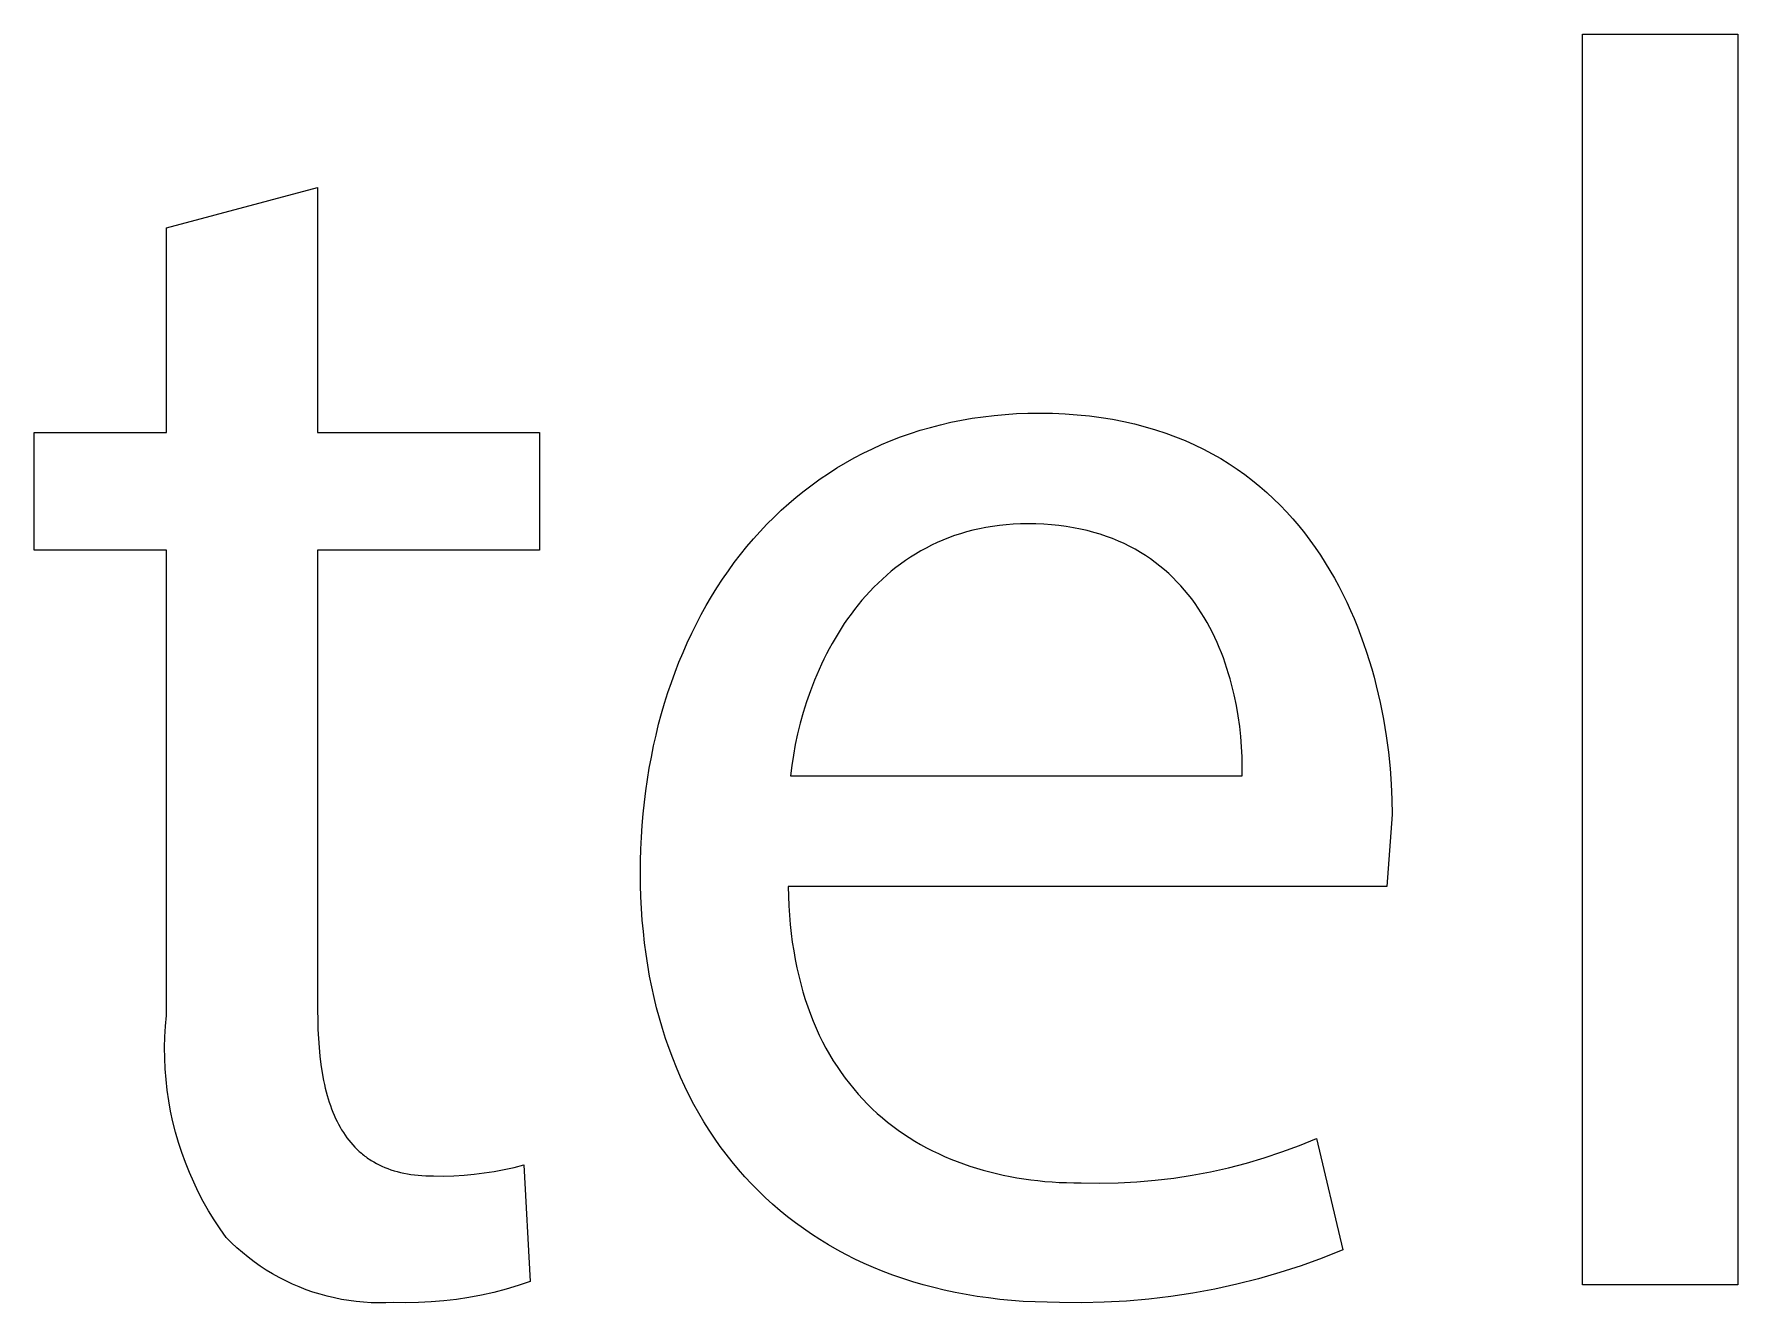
# Model space of a CAD drawing. Header units: millimetres. Extents: x 373 to 3451, y -552 to 1598.
# Drawn here: x 3090.56 to 3120.37, y -500.67 to -478.48 of the extents above; entities that cross this region are included whole.
import ezdxf

# ---------------------------------------------------------------- set-up
doc = ezdxf.new("R2010")
doc.units = ezdxf.units.MM
doc.header["$MEASUREMENT"] = 0
doc.layers.add('Domyślny', color=7, linetype='Continuous', true_color=0x000000)

msp = doc.modelspace()

# ---------------------------------------------------------------- linework, layer by layer
at = {"layer": 'Domyślny', "color": 18, "lineweight": 15, "true_color": 0x000000}
for p, q in [((3117.65, -478.476), (3120.366, -478.476)), ((3117.65, -500.357), (3117.65, -478.476)), ((3120.366, -478.476), (3120.366, -500.357)), ((3092.876, -481.868), (3095.52, -481.161)), ((3095.52, -481.161), (3095.52, -485.445)), ((3092.876, -485.445), (3092.876, -481.868)), ((3106.6, -485.267), (3106.784, -485.23)), ((3106.784, -485.23), (3106.971, -485.197)), ((3106.971, -485.197), (3107.161, -485.17)), ((3107.161, -485.17), (3107.353, -485.147)), ((3107.353, -485.147), (3107.548, -485.129)), ((3107.548, -485.129), (3107.745, -485.116)), ((3107.745, -485.116), (3107.945, -485.108)), ((3107.945, -485.108), (3108.148, -485.106)), ((3108.148, -485.106), (3108.374, -485.109)), ((3108.374, -485.109), (3108.595, -485.118)), ((3108.595, -485.118), (3108.81, -485.134)), ((3108.81, -485.134), (3109.021, -485.155)), ((3109.021, -485.155), (3109.226, -485.182)), ((3109.226, -485.182), (3109.427, -485.214)), ((3109.427, -485.214), (3109.623, -485.252)), ((3109.623, -485.252), (3109.813, -485.295)), ((3090.56, -487.505), (3090.56, -485.445)), ((3090.56, -485.445), (3092.876, -485.445)), ((3095.52, -485.445), (3099.404, -485.445)), ((3099.404, -485.445), (3099.404, -487.505)), ((3105.551, -485.588), (3105.719, -485.523)), ((3105.719, -485.523), (3105.89, -485.463)), ((3105.89, -485.463), (3106.063, -485.407)), ((3106.063, -485.407), (3106.24, -485.356)), ((3106.24, -485.356), (3106.418, -485.309)), ((3106.418, -485.309), (3106.6, -485.267)), ((3109.813, -485.295), (3109.999, -485.344)), ((3109.999, -485.344), (3110.18, -485.397)), ((3110.18, -485.397), (3110.357, -485.456)), ((3110.357, -485.456), (3110.529, -485.519)), ((3110.529, -485.519), (3110.696, -485.587)), ((3104.908, -485.89), (3105.064, -485.808)), ((3105.064, -485.808), (3105.224, -485.73)), ((3105.224, -485.73), (3105.386, -485.657)), ((3105.386, -485.657), (3105.551, -485.588)), ((3110.696, -485.587), (3110.858, -485.66)), ((3110.858, -485.66), (3111.016, -485.737)), ((3111.016, -485.737), (3111.17, -485.818)), ((3111.17, -485.818), (3111.319, -485.903)), ((3104.455, -486.16), (3104.603, -486.066)), ((3104.603, -486.066), (3104.754, -485.976)), ((3104.754, -485.976), (3104.908, -485.89)), ((3111.319, -485.903), (3111.464, -485.993)), ((3111.464, -485.993), (3111.604, -486.086)), ((3111.604, -486.086), (3111.74, -486.183)), ((3104.03, -486.465), (3104.169, -486.359)), ((3104.169, -486.359), (3104.311, -486.258)), ((3104.311, -486.258), (3104.455, -486.16)), ((3111.74, -486.183), (3111.872, -486.284)), ((3111.872, -486.284), (3112, -486.388)), ((3112, -486.388), (3112.124, -486.495)), ((3103.631, -486.805), (3103.761, -486.688)), ((3103.761, -486.688), (3103.894, -486.575)), ((3103.894, -486.575), (3104.03, -486.465)), ((3112.124, -486.495), (3112.244, -486.606)), ((3112.244, -486.606), (3112.359, -486.719)), ((3112.359, -486.719), (3112.471, -486.836)), ((3103.381, -487.049), (3103.504, -486.925)), ((3103.504, -486.925), (3103.631, -486.805)), ((3112.471, -486.836), (3112.579, -486.955)), ((3112.579, -486.955), (3112.683, -487.078)), ((3103.028, -487.441), (3103.143, -487.307)), ((3103.143, -487.307), (3103.26, -487.176)), ((3103.26, -487.176), (3103.381, -487.049)), ((3106.456, -487.329), (3106.357, -487.372)), ((3106.557, -487.288), (3106.456, -487.329)), ((3106.661, -487.25), (3106.557, -487.288)), ((3106.766, -487.216), (3106.661, -487.25)), ((3106.874, -487.184), (3106.766, -487.216)), ((3106.984, -487.155), (3106.874, -487.184)), ((3107.096, -487.129), (3106.984, -487.155)), ((3107.211, -487.107), (3107.096, -487.129)), ((3107.327, -487.088), (3107.211, -487.107)), ((3107.446, -487.072), (3107.327, -487.088)), ((3107.567, -487.059), (3107.446, -487.072)), ((3107.69, -487.05), (3107.567, -487.059)), ((3107.815, -487.045), (3107.69, -487.05)), ((3107.943, -487.043), (3107.815, -487.045)), ((3108.084, -487.045), (3107.943, -487.043)), ((3108.222, -487.051), (3108.084, -487.045)), ((3108.357, -487.06), (3108.222, -487.051)), ((3108.489, -487.073), (3108.357, -487.06)), ((3108.617, -487.09), (3108.489, -487.073)), ((3108.742, -487.111), (3108.617, -487.09)), ((3108.864, -487.135), (3108.742, -487.111)), ((3108.982, -487.162), (3108.864, -487.135)), ((3109.098, -487.192), (3108.982, -487.162)), ((3109.211, -487.226), (3109.098, -487.192)), ((3109.32, -487.262), (3109.211, -487.226)), ((3109.426, -487.302), (3109.32, -487.262)), ((3109.53, -487.345), (3109.426, -487.302)), ((3112.683, -487.078), (3112.783, -487.202)), ((3112.783, -487.202), (3112.88, -487.329)), ((3112.88, -487.329), (3112.973, -487.459)), ((3092.876, -487.505), (3090.56, -487.505)), ((3092.876, -495.643), (3092.876, -487.505)), ((3099.404, -487.505), (3095.52, -487.505)), ((3095.52, -487.505), (3095.52, -495.55)), ((3102.809, -487.72), (3102.917, -487.579)), ((3102.917, -487.579), (3103.028, -487.441)), ((3105.891, -487.627), (3105.804, -487.685)), ((3105.98, -487.571), (3105.891, -487.627)), ((3106.071, -487.517), (3105.98, -487.571)), ((3106.164, -487.466), (3106.071, -487.517)), ((3106.259, -487.418), (3106.164, -487.466)), ((3106.357, -487.372), (3106.259, -487.418)), ((3109.631, -487.39), (3109.53, -487.345)), ((3109.728, -487.438), (3109.631, -487.39)), ((3109.823, -487.489), (3109.728, -487.438)), ((3109.915, -487.543), (3109.823, -487.489)), ((3110.004, -487.599), (3109.915, -487.543)), ((3110.091, -487.657), (3110.004, -487.599)), ((3112.973, -487.459), (3113.062, -487.59)), ((3113.062, -487.59), (3113.148, -487.723)), ((3102.603, -488.01), (3102.705, -487.863)), ((3102.705, -487.863), (3102.809, -487.72)), ((3105.555, -487.873), (3105.476, -487.94)), ((3105.636, -487.808), (3105.555, -487.873)), ((3105.719, -487.746), (3105.636, -487.808)), ((3105.804, -487.685), (3105.719, -487.746)), ((3110.174, -487.718), (3110.091, -487.657)), ((3110.255, -487.781), (3110.174, -487.718)), ((3110.334, -487.847), (3110.255, -487.781)), ((3110.409, -487.914), (3110.334, -487.847)), ((3110.483, -487.983), (3110.409, -487.914)), ((3113.148, -487.723), (3113.23, -487.859)), ((3113.23, -487.859), (3113.308, -487.996)), ((3102.41, -488.314), (3102.505, -488.16)), ((3102.505, -488.16), (3102.603, -488.01)), ((3105.18, -488.226), (3105.111, -488.302)), ((3105.251, -488.152), (3105.18, -488.226)), ((3105.324, -488.08), (3105.251, -488.152)), ((3105.399, -488.009), (3105.324, -488.08)), ((3105.476, -487.94), (3105.399, -488.009)), ((3110.553, -488.055), (3110.483, -487.983)), ((3110.621, -488.128), (3110.553, -488.055)), ((3110.687, -488.203), (3110.621, -488.128)), ((3110.75, -488.279), (3110.687, -488.203)), ((3113.308, -487.996), (3113.384, -488.134)), ((3113.384, -488.134), (3113.456, -488.275)), ((3102.231, -488.628), (3102.319, -488.47)), ((3102.319, -488.47), (3102.41, -488.314)), ((3104.978, -488.459), (3104.914, -488.539)), ((3105.043, -488.38), (3104.978, -488.459)), ((3105.111, -488.302), (3105.043, -488.38)), ((3110.811, -488.357), (3110.75, -488.279)), ((3110.869, -488.437), (3110.811, -488.357)), ((3110.925, -488.518), (3110.869, -488.437)), ((3110.979, -488.601), (3110.925, -488.518)), ((3113.456, -488.275), (3113.524, -488.416)), ((3113.524, -488.416), (3113.589, -488.559)), ((3102.064, -488.955), (3102.146, -488.79)), ((3102.146, -488.79), (3102.231, -488.628)), ((3104.734, -488.789), (3104.678, -488.874)), ((3104.792, -488.704), (3104.734, -488.789)), ((3104.852, -488.621), (3104.792, -488.704)), ((3104.914, -488.539), (3104.852, -488.621)), ((3111.03, -488.684), (3110.979, -488.601)), ((3111.08, -488.769), (3111.03, -488.684)), ((3111.127, -488.855), (3111.08, -488.769)), ((3113.589, -488.559), (3113.652, -488.702)), ((3113.652, -488.702), (3113.711, -488.847)), ((3101.912, -489.292), (3101.986, -489.122)), ((3101.986, -489.122), (3102.064, -488.955)), ((3104.571, -489.049), (3104.52, -489.137)), ((3104.624, -488.961), (3104.571, -489.049)), ((3104.678, -488.874), (3104.624, -488.961)), ((3111.172, -488.942), (3111.127, -488.855)), ((3111.214, -489.03), (3111.172, -488.942)), ((3111.255, -489.119), (3111.214, -489.03)), ((3111.294, -489.209), (3111.255, -489.119)), ((3113.711, -488.847), (3113.766, -488.993)), ((3113.766, -488.993), (3113.819, -489.139)), ((3101.84, -489.464), (3101.912, -489.292)), ((3104.378, -489.408), (3104.334, -489.5)), ((3104.424, -489.317), (3104.378, -489.408)), ((3104.471, -489.227), (3104.424, -489.317)), ((3104.52, -489.137), (3104.471, -489.227)), ((3111.33, -489.299), (3111.294, -489.209)), ((3111.365, -489.39), (3111.33, -489.299)), ((3111.397, -489.481), (3111.365, -489.39)), ((3113.819, -489.139), (3113.869, -489.286)), ((3113.869, -489.286), (3113.916, -489.433)), ((3101.708, -489.816), (3101.773, -489.639)), ((3101.773, -489.639), (3101.84, -489.464)), ((3104.292, -489.592), (3104.213, -489.778)), ((3104.334, -489.5), (3104.292, -489.592)), ((3111.428, -489.573), (3111.397, -489.481)), ((3111.457, -489.665), (3111.428, -489.573)), ((3111.484, -489.757), (3111.457, -489.665)), ((3113.916, -489.433), (3113.96, -489.58)), ((3113.96, -489.58), (3114.001, -489.727)), ((3101.59, -490.178), (3101.648, -489.996)), ((3101.648, -489.996), (3101.708, -489.816)), ((3104.141, -489.966), (3104.075, -490.154)), ((3104.213, -489.778), (3104.141, -489.966)), ((3111.509, -489.85), (3111.484, -489.757)), ((3111.533, -489.942), (3111.509, -489.85)), ((3111.554, -490.035), (3111.533, -489.942)), ((3114.001, -489.727), (3114.039, -489.875)), ((3114.039, -489.875), (3114.108, -490.169)), ((3101.537, -490.363), (3101.59, -490.178)), ((3104.075, -490.154), (3104.016, -490.343)), ((3111.593, -490.22), (3111.554, -490.035)), ((3111.625, -490.404), (3111.593, -490.22)), ((3114.108, -490.169), (3114.166, -490.462)), ((3101.44, -490.738), (3101.486, -490.549)), ((3101.486, -490.549), (3101.537, -490.363)), ((3103.963, -490.531), (3103.916, -490.719)), ((3104.016, -490.343), (3103.963, -490.531)), ((3111.65, -490.586), (3111.625, -490.404)), ((3111.67, -490.766), (3111.65, -490.586)), ((3114.166, -490.462), (3114.214, -490.753)), ((3101.397, -490.929), (3101.44, -490.738)), ((3103.876, -490.905), (3103.842, -491.09)), ((3103.916, -490.719), (3103.876, -490.905)), ((3111.683, -490.943), (3111.67, -490.766)), ((3114.214, -490.753), (3114.252, -491.039)), ((3101.322, -491.317), (3101.358, -491.122)), ((3101.358, -491.122), (3101.397, -490.929)), ((3103.842, -491.09), (3103.814, -491.271)), ((3111.692, -491.117), (3111.683, -490.943)), ((3111.695, -491.286), (3111.692, -491.117)), ((3114.252, -491.039), (3114.282, -491.321)), ((3101.29, -491.514), (3101.322, -491.317)), ((3103.814, -491.271), (3103.792, -491.45)), ((3103.792, -491.45), (3111.694, -491.45)), ((3111.694, -491.45), (3111.695, -491.286)), ((3114.282, -491.321), (3114.302, -491.597)), ((3101.237, -491.913), (3101.262, -491.713)), ((3101.262, -491.713), (3101.29, -491.514)), ((3114.302, -491.597), (3114.314, -491.865)), ((3101.216, -492.115), (3101.237, -491.913)), ((3114.314, -491.865), (3114.317, -492.126)), ((3101.185, -492.525), (3101.199, -492.319)), ((3101.199, -492.319), (3101.216, -492.115)), ((3114.317, -492.126), (3114.225, -493.387)), ((3101.176, -492.732), (3101.185, -492.525)), ((3101.168, -493.151), (3101.17, -492.941)), ((3101.17, -492.941), (3101.176, -492.732)), ((3101.17, -493.361), (3101.168, -493.151)), ((3101.176, -493.568), (3101.17, -493.361)), ((3101.186, -493.773), (3101.176, -493.568)), ((3103.751, -493.387), (3103.755, -493.557)), ((3114.225, -493.387), (3103.751, -493.387)), ((3103.755, -493.557), (3103.762, -493.725)), ((3101.2, -493.975), (3101.186, -493.773)), ((3103.762, -493.725), (3103.773, -493.889)), ((3103.773, -493.889), (3103.787, -494.05)), ((3101.218, -494.176), (3101.2, -493.975)), ((3101.24, -494.374), (3101.218, -494.176)), ((3103.787, -494.05), (3103.804, -494.208)), ((3101.265, -494.57), (3101.24, -494.374)), ((3103.804, -494.208), (3103.824, -494.363)), ((3103.824, -494.363), (3103.848, -494.514)), ((3101.295, -494.763), (3101.265, -494.57)), ((3101.328, -494.954), (3101.295, -494.763)), ((3103.848, -494.514), (3103.874, -494.663)), ((3103.874, -494.663), (3103.903, -494.809)), ((3101.365, -495.142), (3101.328, -494.954)), ((3103.903, -494.809), (3103.936, -494.952)), ((3103.936, -494.952), (3103.971, -495.091)), ((3101.406, -495.328), (3101.365, -495.142)), ((3101.451, -495.511), (3101.406, -495.328)), ((3103.971, -495.091), (3104.009, -495.228)), ((3104.009, -495.228), (3104.05, -495.362)), ((3104.05, -495.362), (3104.094, -495.492)), ((3092.859, -495.829), (3092.876, -495.643)), ((3095.52, -495.55), (3095.522, -495.721)), ((3101.5, -495.692), (3101.451, -495.511)), ((3104.094, -495.492), (3104.141, -495.62)), ((3104.141, -495.62), (3104.19, -495.745)), ((3092.848, -496.016), (3092.859, -495.829)), ((3095.522, -495.721), (3095.526, -495.887)), ((3095.526, -495.887), (3095.534, -496.048)), ((3101.552, -495.87), (3101.5, -495.692)), ((3101.608, -496.046), (3101.552, -495.87)), ((3104.19, -495.745), (3104.242, -495.867)), ((3104.242, -495.867), (3104.296, -495.986)), ((3092.843, -496.203), (3092.848, -496.016)), ((3092.845, -496.39), (3092.843, -496.203)), ((3095.534, -496.048), (3095.545, -496.205)), ((3095.545, -496.205), (3095.56, -496.356)), ((3101.668, -496.219), (3101.608, -496.046)), ((3101.731, -496.389), (3101.668, -496.219)), ((3104.296, -495.986), (3104.353, -496.102)), ((3104.353, -496.102), (3104.413, -496.216)), ((3104.413, -496.216), (3104.475, -496.326)), ((3092.853, -496.577), (3092.845, -496.39)), ((3092.868, -496.763), (3092.853, -496.577)), ((3095.56, -496.356), (3095.578, -496.503)), ((3095.578, -496.503), (3095.6, -496.645)), ((3101.798, -496.556), (3101.731, -496.389)), ((3101.869, -496.721), (3101.798, -496.556)), ((3104.475, -496.326), (3104.54, -496.434)), ((3104.54, -496.434), (3104.607, -496.538)), ((3104.607, -496.538), (3104.676, -496.64)), ((3092.889, -496.949), (3092.868, -496.763)), ((3095.6, -496.645), (3095.625, -496.782)), ((3095.625, -496.782), (3095.639, -496.849)), ((3095.639, -496.849), (3095.654, -496.914)), ((3101.943, -496.883), (3101.869, -496.721)), ((3104.676, -496.64), (3104.748, -496.739)), ((3104.748, -496.739), (3104.822, -496.836)), ((3104.822, -496.836), (3104.898, -496.929)), ((3092.916, -497.135), (3092.889, -496.949)), ((3092.949, -497.319), (3092.916, -497.135)), ((3095.654, -496.914), (3095.67, -496.978)), ((3095.67, -496.978), (3095.687, -497.041)), ((3095.687, -497.041), (3095.705, -497.102)), ((3095.705, -497.102), (3095.724, -497.162)), ((3095.724, -497.162), (3095.744, -497.221)), ((3102.021, -497.042), (3101.943, -496.883)), ((3102.102, -497.198), (3102.021, -497.042)), ((3104.898, -496.929), (3104.976, -497.02)), ((3104.976, -497.02), (3105.056, -497.108)), ((3105.056, -497.108), (3105.139, -497.193)), ((3092.988, -497.502), (3092.949, -497.319)), ((3095.744, -497.221), (3095.765, -497.279)), ((3095.765, -497.279), (3095.787, -497.335)), ((3095.787, -497.335), (3095.81, -497.39)), ((3095.81, -497.39), (3095.834, -497.444)), ((3095.834, -497.444), (3095.859, -497.496)), ((3102.188, -497.351), (3102.102, -497.198)), ((3102.276, -497.501), (3102.188, -497.351)), ((3105.139, -497.193), (3105.223, -497.276)), ((3105.223, -497.276), (3105.31, -497.356)), ((3105.31, -497.356), (3105.399, -497.433)), ((3105.399, -497.433), (3105.489, -497.508)), ((3093.034, -497.683), (3092.988, -497.502)), ((3093.085, -497.863), (3093.034, -497.683)), ((3095.859, -497.496), (3095.885, -497.547)), ((3095.885, -497.547), (3095.912, -497.597)), ((3095.912, -497.597), (3095.94, -497.645)), ((3095.94, -497.645), (3095.97, -497.692)), ((3095.97, -497.692), (3096, -497.738)), ((3096, -497.738), (3096.032, -497.782)), ((3102.368, -497.648), (3102.276, -497.501)), ((3102.464, -497.792), (3102.368, -497.648)), ((3105.489, -497.508), (3105.581, -497.579)), ((3105.581, -497.579), (3105.675, -497.649)), ((3105.675, -497.649), (3105.771, -497.715)), ((3105.771, -497.715), (3105.869, -497.779)), ((3093.143, -498.041), (3093.085, -497.863)), ((3093.207, -498.217), (3093.143, -498.041)), ((3096.032, -497.782), (3096.064, -497.825)), ((3096.064, -497.825), (3096.098, -497.867)), ((3096.098, -497.867), (3096.133, -497.907)), ((3096.133, -497.907), (3096.169, -497.946)), ((3096.169, -497.946), (3096.207, -497.984)), ((3096.207, -497.984), (3096.245, -498.02)), ((3096.245, -498.02), (3096.265, -498.037)), ((3096.265, -498.037), (3096.285, -498.054)), ((3096.285, -498.054), (3096.305, -498.071)), ((3102.563, -497.933), (3102.464, -497.792)), ((3102.666, -498.071), (3102.563, -497.933)), ((3105.869, -497.779), (3105.968, -497.841)), ((3105.968, -497.841), (3106.069, -497.899)), ((3106.069, -497.899), (3106.172, -497.956)), ((3106.172, -497.956), (3106.276, -498.009)), ((3106.276, -498.009), (3106.382, -498.06)), ((3106.382, -498.06), (3106.489, -498.109)), ((3112.081, -498.133), (3112.39, -498.03)), ((3112.39, -498.03), (3112.695, -497.917)), ((3112.695, -497.917), (3112.995, -497.794)), ((3112.995, -497.794), (3113.457, -499.741)), ((3093.276, -498.39), (3093.207, -498.217)), ((3096.305, -498.071), (3096.326, -498.088)), ((3096.326, -498.088), (3096.347, -498.104)), ((3096.347, -498.104), (3096.368, -498.119)), ((3096.368, -498.119), (3096.389, -498.135)), ((3096.389, -498.135), (3096.411, -498.15)), ((3096.411, -498.15), (3096.433, -498.164)), ((3096.433, -498.164), (3096.456, -498.179)), ((3096.456, -498.179), (3096.478, -498.193)), ((3096.478, -498.193), (3096.501, -498.206)), ((3096.501, -498.206), (3096.548, -498.232)), ((3096.548, -498.232), (3096.597, -498.257)), ((3096.597, -498.257), (3096.646, -498.28)), ((3096.646, -498.28), (3096.697, -498.302)), ((3096.697, -498.302), (3096.749, -498.322)), ((3096.749, -498.322), (3096.803, -498.341)), ((3096.803, -498.341), (3096.857, -498.359)), ((3096.857, -498.359), (3096.913, -498.375)), ((3098.609, -498.371), (3098.783, -498.338)), ((3098.783, -498.338), (3098.956, -498.3)), ((3098.956, -498.3), (3099.128, -498.256)), ((3099.128, -498.256), (3099.24, -500.296)), ((3102.772, -498.206), (3102.666, -498.071)), ((3102.881, -498.337), (3102.772, -498.206)), ((3102.994, -498.466), (3102.881, -498.337)), ((3106.489, -498.109), (3106.598, -498.155)), ((3106.598, -498.155), (3106.708, -498.199)), ((3106.708, -498.199), (3106.819, -498.24)), ((3106.819, -498.24), (3106.932, -498.279)), ((3106.932, -498.279), (3107.046, -498.315)), ((3107.046, -498.315), (3107.161, -498.348)), ((3107.161, -498.348), (3107.277, -498.38)), ((3111.138, -498.379), (3111.455, -498.307)), ((3111.455, -498.307), (3111.77, -498.226)), ((3111.77, -498.226), (3112.081, -498.133)), ((3093.352, -498.562), (3093.276, -498.39)), ((3093.433, -498.73), (3093.352, -498.562)), ((3096.913, -498.375), (3096.971, -498.389)), ((3096.971, -498.389), (3097.03, -498.402)), ((3097.03, -498.402), (3097.09, -498.413)), ((3097.09, -498.413), (3097.151, -498.423)), ((3097.151, -498.423), (3097.214, -498.432)), ((3097.214, -498.432), (3097.278, -498.439)), ((3097.278, -498.439), (3097.344, -498.444)), ((3097.344, -498.444), (3097.411, -498.448)), ((3097.411, -498.448), (3097.479, -498.45)), ((3097.479, -498.45), (3097.549, -498.451)), ((3097.549, -498.451), (3097.727, -498.452)), ((3097.727, -498.452), (3097.904, -498.447)), ((3097.904, -498.447), (3098.081, -498.436)), ((3098.081, -498.436), (3098.257, -498.42)), ((3098.257, -498.42), (3098.433, -498.398)), ((3098.433, -498.398), (3098.609, -498.371)), ((3103.11, -498.591), (3102.994, -498.466)), ((3103.23, -498.713), (3103.11, -498.591)), ((3107.277, -498.38), (3107.394, -498.409)), ((3107.394, -498.409), (3107.513, -498.435)), ((3107.513, -498.435), (3107.633, -498.459)), ((3107.633, -498.459), (3107.753, -498.481)), ((3107.753, -498.481), (3107.875, -498.501)), ((3107.875, -498.501), (3107.997, -498.518)), ((3107.997, -498.518), (3108.12, -498.532)), ((3108.12, -498.532), (3108.244, -498.545)), ((3108.244, -498.545), (3108.369, -498.555)), ((3108.369, -498.555), (3108.495, -498.563)), ((3108.495, -498.563), (3108.621, -498.568)), ((3108.621, -498.568), (3108.748, -498.572)), ((3108.748, -498.572), (3108.875, -498.573)), ((3108.875, -498.573), (3109.2, -498.578)), ((3109.2, -498.578), (3109.525, -498.572)), ((3109.525, -498.572), (3109.85, -498.555)), ((3109.85, -498.555), (3110.174, -498.527)), ((3110.174, -498.527), (3110.497, -498.489)), ((3110.497, -498.489), (3110.818, -498.439)), ((3110.818, -498.439), (3111.138, -498.379)), ((3093.52, -498.896), (3093.433, -498.73)), ((3093.612, -499.059), (3093.52, -498.896)), ((3103.353, -498.831), (3103.23, -498.713)), ((3103.479, -498.946), (3103.353, -498.831)), ((3103.609, -499.058), (3103.479, -498.946)), ((3093.71, -499.218), (3093.612, -499.059)), ((3093.813, -499.374), (3093.71, -499.218)), ((3103.742, -499.166), (3103.609, -499.058)), ((3103.878, -499.271), (3103.742, -499.166)), ((3093.921, -499.527), (3093.813, -499.374)), ((3094.013, -499.619), (3093.921, -499.527)), ((3104.017, -499.372), (3103.878, -499.271)), ((3104.16, -499.47), (3104.017, -499.372)), ((3104.306, -499.564), (3104.16, -499.47)), ((3094.107, -499.707), (3094.013, -499.619)), ((3094.204, -499.792), (3094.107, -499.707)), ((3094.305, -499.874), (3094.204, -499.792)), ((3104.455, -499.655), (3104.306, -499.564)), ((3104.607, -499.742), (3104.455, -499.655)), ((3104.762, -499.825), (3104.607, -499.742)), ((3104.92, -499.905), (3104.762, -499.825)), ((3113.457, -499.741), (3113.093, -499.886)), ((3094.408, -499.952), (3094.305, -499.874)), ((3094.514, -500.027), (3094.408, -499.952)), ((3094.622, -500.097), (3094.514, -500.027)), ((3094.733, -500.164), (3094.622, -500.097)), ((3105.082, -499.981), (3104.92, -499.905)), ((3105.246, -500.053), (3105.082, -499.981)), ((3105.414, -500.121), (3105.246, -500.053)), ((3105.585, -500.185), (3105.414, -500.121)), ((3112.354, -500.141), (3111.978, -500.25)), ((3112.726, -500.02), (3112.354, -500.141)), ((3113.093, -499.886), (3112.726, -500.02)), ((3094.846, -500.228), (3094.733, -500.164)), ((3094.961, -500.287), (3094.846, -500.228)), ((3095.078, -500.342), (3094.961, -500.287)), ((3095.196, -500.393), (3095.078, -500.342)), ((3095.317, -500.44), (3095.196, -500.393)), ((3095.439, -500.483), (3095.317, -500.44)), ((3098.818, -500.43), (3098.603, -500.487)), ((3099.03, -500.367), (3098.818, -500.43)), ((3099.24, -500.296), (3099.03, -500.367)), ((3105.758, -500.246), (3105.585, -500.185)), ((3105.935, -500.302), (3105.758, -500.246)), ((3106.115, -500.355), (3105.935, -500.302)), ((3106.298, -500.404), (3106.115, -500.355)), ((3106.483, -500.448), (3106.298, -500.404)), ((3106.672, -500.489), (3106.483, -500.448)), ((3111.218, -500.43), (3110.833, -500.502)), ((3111.599, -500.346), (3111.218, -500.43)), ((3111.978, -500.25), (3111.599, -500.346)), ((3120.366, -500.357), (3117.65, -500.357)), ((3095.563, -500.521), (3095.439, -500.483)), ((3095.687, -500.556), (3095.563, -500.521)), ((3095.813, -500.585), (3095.687, -500.556)), ((3095.94, -500.611), (3095.813, -500.585)), ((3096.068, -500.632), (3095.94, -500.611)), ((3096.196, -500.649), (3096.068, -500.632)), ((3096.325, -500.661), (3096.196, -500.649)), ((3096.454, -500.668), (3096.325, -500.661)), ((3096.584, -500.672), (3096.454, -500.668)), ((3096.713, -500.67), (3096.584, -500.672)), ((3096.842, -500.665), (3096.713, -500.67)), ((3097.064, -500.669), (3096.842, -500.665)), ((3097.286, -500.666), (3097.064, -500.669)), ((3097.508, -500.655), (3097.286, -500.666)), ((3097.729, -500.637), (3097.508, -500.655)), ((3097.949, -500.611), (3097.729, -500.637)), ((3098.168, -500.577), (3097.949, -500.611)), ((3098.386, -500.536), (3098.168, -500.577)), ((3098.603, -500.487), (3098.386, -500.536)), ((3106.863, -500.525), (3106.672, -500.489)), ((3107.057, -500.557), (3106.863, -500.525)), ((3107.254, -500.585), (3107.057, -500.557)), ((3107.454, -500.609), (3107.254, -500.585)), ((3107.657, -500.629), (3107.454, -500.609)), ((3107.863, -500.644), (3107.657, -500.629)), ((3108.071, -500.655), (3107.863, -500.644)), ((3108.282, -500.661), (3108.071, -500.655)), ((3108.496, -500.664), (3108.282, -500.661)), ((3108.887, -500.669), (3108.496, -500.664)), ((3109.278, -500.661), (3108.887, -500.669)), ((3109.669, -500.64), (3109.278, -500.661)), ((3110.058, -500.607), (3109.669, -500.64)), ((3110.446, -500.56), (3110.058, -500.607)), ((3110.833, -500.502), (3110.446, -500.56))]:
    msp.add_line(p, q, dxfattribs=at)

doc.saveas('drawing.dxf')
